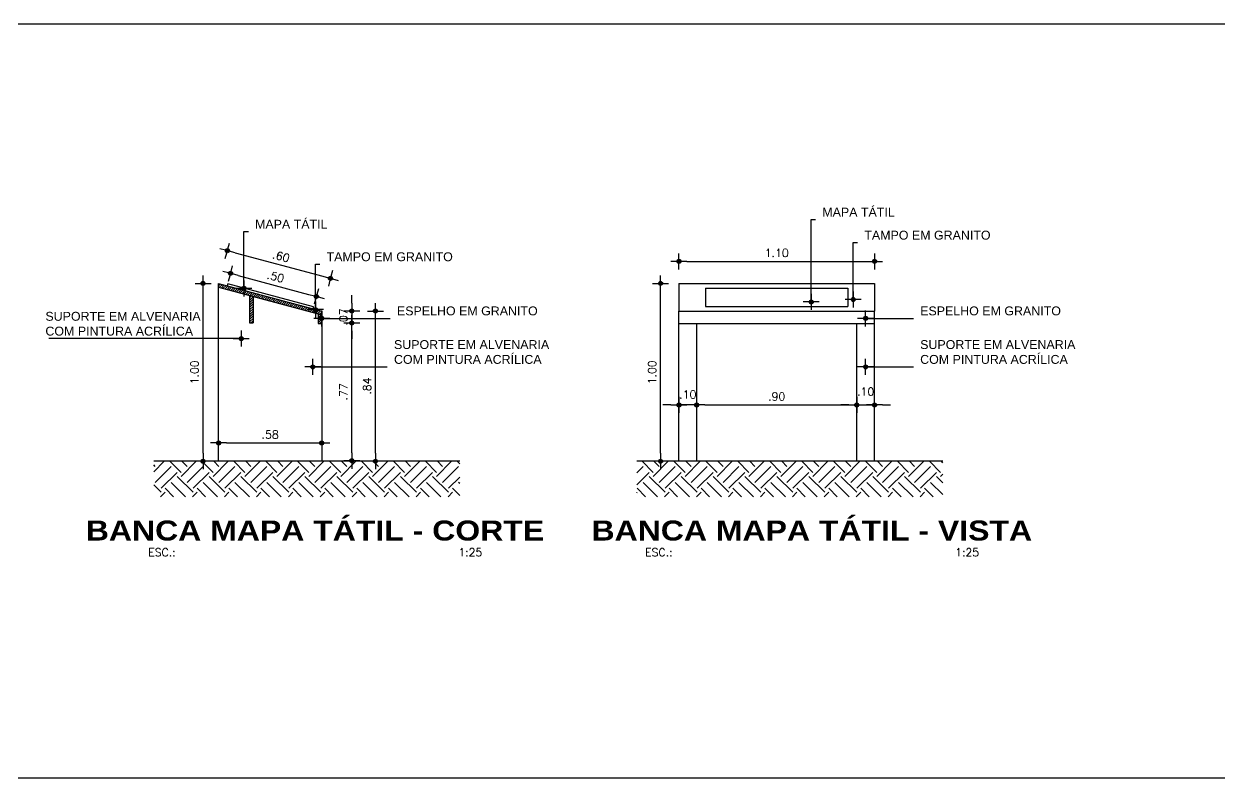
# Model space of a CAD drawing. Header units: millimetres. Extents: x 490 to 675, y -160 to -87.
# Drawn here: x 561.18 to 567.9, y -92.96 to -88.72 of the extents above; entities that cross this region are included whole.
import ezdxf
from ezdxf.enums import TextEntityAlignment as Align

# ---------------------------------------------------------------- set-up
doc = ezdxf.new("R2010")
doc.units = ezdxf.units.MM
doc.header["$LTSCALE"] = 2.5
for name, color, linetype in [('COTAS', 1, 'Continuous'), ('HACHURA LINHA', 8, 'Continuous'), ('TITULO', 2, 'Continuous'), ('TXAMB', 2, 'Continuous'), ('VISTA', 1, 'Continuous')]:
    doc.layers.add(name, color=color, linetype=linetype)
doc.styles.add('ARIAL', font='arial.ttf')
doc.styles.add('COTA200', font='ROMANS.SHX')
doc.styles.add('COTA25', font='romans.shx')
doc.styles.add('TIT200', font='')
doc.styles.get('TIT200').set_extended_font_data('Arial Black')
doc.dimstyles.new('COTA25$0', dxfattribs={"dimtxt": 0.045, "dimasz": 0.045, "dimexe": 0.05, "dimexo": 0.95, "dimgap": 0.025, "dimtad": 1, "dimzin": 4, "dimdsep": 46, "dimtxsty": 'COTA25', "dimblk": 'bola', "dimcen": -0.1, "dimdle": 0.05, "dimse1": 1, "dimse2": 1, "dimclrd": 256, "dimclre": 3, "dimclrt": 2, "dimadec": 0, "dimazin": 0, "dimtfac": 1, "dimtix": 1, "dimtmove": 2, "dimatfit": 3, "dimldrblk": 'USERTICK', "dimfxl": 1, "dimtvp": 2.5, "dimtolj": 1, "dimtzin": 4, "dimarcsym": 0})
doc.dimstyles.new('COTA25$7', dxfattribs={"dimtxt": 0.045, "dimasz": 0.045, "dimexe": 0.05, "dimexo": 0.95, "dimgap": 0.01, "dimtad": 1, "dimzin": 4, "dimdsep": 46, "dimtxsty": 'COTA25', "dimblk1": 'OPEN30', "dimblk2": 'OPEN30', "dimsah": 1, "dimcen": -0.1, "dimdle": 0.05, "dimse1": 1, "dimse2": 1, "dimclrd": 256, "dimclre": 3, "dimclrt": 2, "dimadec": 0, "dimazin": 0, "dimtfac": 1, "dimtix": 1, "dimtmove": 2, "dimatfit": 3, "dimldrblk": 'bola', "dimfxl": 1, "dimtvp": 2.5, "dimtolj": 1, "dimtzin": 4, "dimarcsym": 0})

# ---------------------------------------------------------------- blocks, each defined once
blk = doc.blocks.new('bola')
blk.add_hatch(color=0).paths.add_polyline_path([(-0.25, 0, 1), (0.25, 0, 1)])
at = {"color": 0}
for p, q in [((-1, 0), (-0.25, 0)), ((0, 1), (0, 0.25)), ((0.25, 0), (1, 0)), ((0, -0.25), (0, -1))]:
    blk.add_line(p, q, dxfattribs=at)
blk.add_circle((0, 0), 0.25, dxfattribs=at)
blk = doc.blocks.new('*D193')
at = {"layer": 'COTAS', "lineweight": -2}
blk.add_line((562.1848, -91.131), (562.1848, -90.221), dxfattribs=at)
at = {"layer": 'DEFPOINTS', "color": 0}
for p in [(562.1848, -90.176), (562.2725, -90.176), (562.2585, -91.176)]:
    blk.add_point(p, dxfattribs=at)
at = {"layer": 'COTAS', "lineweight": -2, "xscale": 0.045, "yscale": 0.045, "zscale": 0.045}
for p, rotation in [((562.1848, -90.176), 90), ((562.1848, -91.176), 270)]:
    blk.add_blockref('bola', p, dxfattribs=dict(at, rotation=rotation))
at = {"layer": 'COTAS', "color": 2, "insert": (562.1373, -90.676), "char_height": 0.045, "attachment_point": 5, "rotation": 90, "style": 'COTA25'}
blk.add_mtext('\\A1;1.00', dxfattribs=at)
blk = doc.blocks.new('USERTICK')
at = {"color": 0}
for p, q in [((-1, 0), (1, 0)), ((0, 1), (0, -1))]:
    blk.add_line(p, q, dxfattribs=at)
blk.add_circle((0, 0), 0.25, dxfattribs=at)
blk = doc.blocks.new('*D194')
at = {"layer": 'COTAS', "lineweight": -2}
blk.add_line((563.1545, -91.131), (563.1545, -90.3762), dxfattribs=at)
at = {"layer": 'DEFPOINTS', "color": 0}
for p in [(562.8521, -90.3312), (563.1545, -90.3312), (563.1442, -91.176)]:
    blk.add_point(p, dxfattribs=at)
at = {"layer": 'COTAS', "lineweight": -2, "xscale": 0.045, "yscale": 0.045, "zscale": 0.045}
for p, rotation in [((563.1545, -90.3312), 90), ((563.1545, -91.176), 270)]:
    blk.add_blockref('bola', p, dxfattribs=dict(at, rotation=rotation))
at = {"layer": 'COTAS', "color": 2, "insert": (563.107, -90.7536), "char_height": 0.045, "attachment_point": 5, "rotation": 90, "style": 'COTA25'}
blk.add_mtext('\\A1;.84', dxfattribs=at)
blk = doc.blocks.new('*D195')
at = {"layer": 'COTAS', "lineweight": -2}
blk.add_line((563.0213, -91.1282), (563.0213, -90.4435), dxfattribs=at)
at = {"layer": 'DEFPOINTS', "color": 0}
for p in [(562.8321, -90.3985), (563.0213, -90.3985), (562.737, -91.1732)]:
    blk.add_point(p, dxfattribs=at)
at = {"layer": 'COTAS', "lineweight": -2, "xscale": 0.045, "yscale": 0.045, "zscale": 0.045}
for p, rotation in [((563.0213, -90.3985), 90), ((563.0213, -91.1732), 270)]:
    blk.add_blockref('bola', p, dxfattribs=dict(at, rotation=rotation))
at = {"layer": 'COTAS', "color": 2, "insert": (562.9738, -90.7858), "char_height": 0.045, "attachment_point": 5, "rotation": 90, "style": 'COTA25'}
blk.add_mtext('\\A1;.77', dxfattribs=at)
blk = doc.blocks.new('*D196')
at = {"layer": 'COTAS', "lineweight": -2}
blk.add_line((564.7578, -91.131), (564.7578, -90.221), dxfattribs=at)
at = {"layer": 'DEFPOINTS', "color": 0}
for p in [(564.7578, -90.176), (564.8616, -90.176), (564.8476, -91.176)]:
    blk.add_point(p, dxfattribs=at)
at = {"layer": 'COTAS', "lineweight": -2, "xscale": 0.045, "yscale": 0.045, "zscale": 0.045}
for p, rotation in [((564.7578, -90.176), 90), ((564.7578, -91.176), 270)]:
    blk.add_blockref('bola', p, dxfattribs=dict(at, rotation=rotation))
at = {"layer": 'COTAS', "color": 2, "insert": (564.7103, -90.676), "char_height": 0.045, "attachment_point": 5, "rotation": 90, "style": 'COTA25'}
blk.add_mtext('\\A1;1.00', dxfattribs=at)
blk = doc.blocks.new('*D197')
at = {"layer": 'COTAS', "lineweight": -2}
blk.add_line((565.0066, -90.8594), (565.8166, -90.8594), dxfattribs=at)
at = {"layer": 'DEFPOINTS', "color": 0}
for p in [(565.8616, -90.8594), (564.9616, -91.176), (565.8616, -91.176)]:
    blk.add_point(p, dxfattribs=at)
at = {"layer": 'COTAS', "lineweight": -2, "xscale": 0.045, "yscale": 0.045, "zscale": 0.045, "rotation": 180}
blk.add_blockref('bola', (564.9616, -90.8594), dxfattribs=at)
at = {"layer": 'COTAS', "lineweight": -2, "xscale": 0.045, "yscale": 0.045, "zscale": 0.045}
blk.add_blockref('bola', (565.8616, -90.8594), dxfattribs=at)
at = {"layer": 'COTAS', "color": 2, "insert": (565.4116, -90.8119), "char_height": 0.045, "attachment_point": 5, "style": 'COTA25'}
blk.add_mtext('\\A1;.90', dxfattribs=at)
blk = doc.blocks.new('*D198')
at = {"layer": 'COTAS', "lineweight": -2}
blk.add_line((564.9066, -90.0518), (565.9166, -90.0518), dxfattribs=at)
at = {"layer": 'DEFPOINTS', "color": 0}
for p in [(565.9616, -90.0518), (564.8616, -90.9295), (565.9616, -90.9295)]:
    blk.add_point(p, dxfattribs=at)
at = {"layer": 'COTAS', "lineweight": -2, "xscale": 0.045, "yscale": 0.045, "zscale": 0.045, "rotation": 180}
blk.add_blockref('bola', (564.8616, -90.0518), dxfattribs=at)
at = {"layer": 'COTAS', "lineweight": -2, "xscale": 0.045, "yscale": 0.045, "zscale": 0.045}
blk.add_blockref('bola', (565.9616, -90.0518), dxfattribs=at)
at = {"layer": 'COTAS', "color": 2, "insert": (565.4116, -90.0043), "char_height": 0.045, "attachment_point": 5, "style": 'COTA25'}
blk.add_mtext('\\A1;1.10', dxfattribs=at)
blk = doc.blocks.new('*D199')
at = {"layer": 'COTAS', "lineweight": -2}
for p, q in [((563.0213, -90.2862), (563.0213, -90.2412)), ((563.0213, -90.3312), (563.0213, -90.3985)), ((563.0213, -90.4435), (563.0213, -90.4885))]:
    blk.add_line(p, q, dxfattribs=at)
at = {"layer": 'DEFPOINTS', "color": 0}
for p in [(562.8521, -90.3312), (563.0213, -90.3985), (563.0826, -90.3985)]:
    blk.add_point(p, dxfattribs=at)
at = {"layer": 'COTAS', "lineweight": -2, "xscale": 0.045, "yscale": 0.045, "zscale": 0.045}
for p, rotation in [((563.0213, -90.3312), 270), ((563.0213, -90.3985), 90)]:
    blk.add_blockref('bola', p, dxfattribs=dict(at, rotation=rotation))
at = {"layer": 'COTAS', "color": 2, "insert": (562.9738, -90.3649), "char_height": 0.045, "attachment_point": 5, "rotation": 90, "style": 'COTA25'}
blk.add_mtext('\\A1;.07', dxfattribs=at)
blk = doc.blocks.new('_OPEN30')
at = {"color": 0, "linetype": 'ByBlock', "ltscale": 0.5}
for p, q in [((-1, 0.27), (0, 0)), ((0, 0), (-1, -0.27)), ((0, 0), (-1, 0))]:
    blk.add_line(p, q, dxfattribs=at)
blk = doc.blocks.new('*D214')
at = {"layer": 'COTAS', "lineweight": -2}
for p, q in [((564.8166, -90.8594), (564.7716, -90.8594)), ((564.9616, -90.8594), (564.8616, -90.8594)), ((565.0066, -90.8594), (565.0516, -90.8594))]:
    blk.add_line(p, q, dxfattribs=at)
at = {"layer": 'DEFPOINTS', "color": 0}
for p in [(564.8616, -90.8165), (564.8616, -90.8594), (564.9616, -91.176)]:
    blk.add_point(p, dxfattribs=at)
at = {"layer": 'COTAS', "lineweight": -2, "xscale": 0.045, "yscale": 0.045, "zscale": 0.045}
blk.add_blockref('bola', (564.8616, -90.8594), dxfattribs=at)
at = {"layer": 'COTAS', "lineweight": -2, "xscale": 0.045, "yscale": 0.045, "zscale": 0.045, "rotation": 180}
blk.add_blockref('bola', (564.9616, -90.8594), dxfattribs=at)
at = {"layer": 'COTAS', "color": 2, "insert": (564.9116, -90.8007), "char_height": 0.045, "attachment_point": 5, "style": 'COTA25'}
blk.add_mtext('\\A1;.10', dxfattribs=at)
blk = doc.blocks.new('*D215')
at = {"layer": 'COTAS', "lineweight": -2}
for p, q in [((565.8166, -90.8594), (565.7716, -90.8594)), ((565.8616, -90.8594), (565.9616, -90.8594)), ((566.0066, -90.8594), (566.0516, -90.8594))]:
    blk.add_line(p, q, dxfattribs=at)
at = {"layer": 'DEFPOINTS', "color": 0}
for p in [(565.9616, -90.8149), (565.9616, -90.8594), (565.8616, -91.176)]:
    blk.add_point(p, dxfattribs=at)
at = {"layer": 'COTAS', "lineweight": -2, "xscale": 0.045, "yscale": 0.045, "zscale": 0.045}
blk.add_blockref('bola', (565.8616, -90.8594), dxfattribs=at)
at = {"layer": 'COTAS', "lineweight": -2, "xscale": 0.045, "yscale": 0.045, "zscale": 0.045, "rotation": 180}
blk.add_blockref('bola', (565.9616, -90.8594), dxfattribs=at)
at = {"layer": 'COTAS', "color": 2, "insert": (565.9116, -90.7846), "char_height": 0.045, "attachment_point": 5, "style": 'COTA25'}
blk.add_mtext('\\A1;.10', dxfattribs=at)
blk = doc.blocks.new('*D216')
at = {"layer": 'COTAS', "lineweight": -2}
blk.add_line((562.3175, -91.0734), (562.8071, -91.0734), dxfattribs=at)
at = {"layer": 'DEFPOINTS', "color": 0}
for p in [(562.8521, -91.0734), (562.2725, -91.176), (562.8521, -91.176)]:
    blk.add_point(p, dxfattribs=at)
at = {"layer": 'COTAS', "lineweight": -2, "xscale": 0.045, "yscale": 0.045, "zscale": 0.045, "rotation": 180}
blk.add_blockref('bola', (562.2725, -91.0734), dxfattribs=at)
at = {"layer": 'COTAS', "lineweight": -2, "xscale": 0.045, "yscale": 0.045, "zscale": 0.045}
blk.add_blockref('bola', (562.8521, -91.0734), dxfattribs=at)
at = {"layer": 'COTAS', "color": 2, "insert": (562.5623, -91.0259), "char_height": 0.045, "attachment_point": 5, "style": 'COTA25'}
blk.add_mtext('\\A1;.58', dxfattribs=at)
blk = doc.blocks.new('*D217')
at = {"layer": 'COTAS', "lineweight": -2}
blk.add_line((562.3652, -90.0039), (562.8578, -90.1359), dxfattribs=at)
at = {"layer": 'DEFPOINTS', "color": 0}
for p in [(562.9013, -90.1475), (562.2725, -90.176), (562.8521, -90.3312)]:
    blk.add_point(p, dxfattribs=at)
at = {"layer": 'COTAS', "lineweight": -2, "xscale": 0.045, "yscale": 0.045, "zscale": 0.045}
for p, rotation in [((562.3217, -89.9922), 164.9999999999941), ((562.9013, -90.1475), 344.9999999999941)]:
    blk.add_blockref('bola', p, dxfattribs=dict(at, rotation=rotation))
at = {"layer": 'COTAS', "color": 2, "insert": (562.6238, -90.024), "char_height": 0.045, "attachment_point": 5, "rotation": 345, "style": 'COTA25'}
blk.add_mtext('\\A1;.60', dxfattribs=at)
blk = doc.blocks.new('*D218')
at = {"layer": 'COTAS', "lineweight": -2}
blk.add_line((562.3828, -90.1313), (562.7788, -90.2374), dxfattribs=at)
at = {"layer": 'DEFPOINTS', "color": 0}
for p in [(562.3234, -90.1792), (562.8223, -90.2491), (562.8064, -90.3086)]:
    blk.add_point(p, dxfattribs=at)
at = {"layer": 'COTAS', "lineweight": -2, "xscale": 0.045, "yscale": 0.045, "zscale": 0.045}
for p, rotation in [((562.3394, -90.1197), 164.9999999999624), ((562.8223, -90.2491), 344.9999999999624)]:
    blk.add_blockref('bola', p, dxfattribs=dict(at, rotation=rotation))
at = {"layer": 'COTAS', "color": 2, "insert": (562.5931, -90.1385), "char_height": 0.045, "attachment_point": 5, "rotation": 345, "style": 'COTA25'}
blk.add_mtext('\\A1;.50', dxfattribs=at)

msp = doc.modelspace()

# ---------------------------------------------------------------- hatches: boundary and pattern name
at = {"layer": 'HACHURA LINHA'}
h = msp.add_hatch(dxfattribs=at)
h.set_pattern_fill('ANSI31', color=256, scale=0.003, style=0)
h.set_pattern_definition([(45, (618.336476, -132.9841305), (-0.0067351921, 0.0067351921), [])])
h.paths.add_polyline_path([(562.8521, -90.3519), (562.8521, -90.3312), (562.2725, -90.176), (562.2725, -90.1967)])
h.paths.add_polyline_path([(562.4662, -90.2486), (562.4462, -90.2432), (562.4462, -90.3985), (562.4662, -90.3985)])
h.paths.add_polyline_path([(562.8321, -90.4012), (562.8521, -90.4012), (562.8521, -90.3519), (562.8321, -90.3466)])
h = msp.add_hatch(dxfattribs=at)
h.set_pattern_fill('EARTH', color=256, scale=0.02, angle=45, style=0)
h.set_pattern_definition([(45, (566.4389, -85.94043), (0, 0.1796051), [0.127, -0.127]), (45, (566.40523, -85.90675), (0, 0.1796051), [0.127, -0.127]), (45, (566.37155, -85.87307), (0, 0.1796051), [0.127, -0.127]), (135, (566.37155, -85.85062), (-0.1796051, 0), [0.127, -0.127]), (135, (566.40523, -85.81695), (-0.1796051, 0), [0.127, -0.127]), (135, (566.4389, -85.78327), (-0.1796051, 0), [0.127, -0.127])])
h.paths.add_polyline_path([(563.6287, -91.176), (561.9071, -91.176), (561.9071, -91.376), (563.6287, -91.376)])
h = msp.add_hatch(dxfattribs=at)
h.set_pattern_fill('EARTH', color=256, scale=0.02, angle=45, style=0)
h.set_pattern_definition([(45, (566.9389, -85.94043), (0, 0.179605), [0.127, -0.127]), (45, (566.90523, -85.90675), (0, 0.179605), [0.127, -0.127]), (45, (566.87155, -85.87307), (0, 0.179605), [0.127, -0.127]), (135, (566.87155, -85.85062), (-0.179605, 0), [0.127, -0.127]), (135, (566.90523, -85.81695), (-0.179605, 0), [0.127, -0.127]), (135, (566.9389, -85.78327), (-0.179605, 0), [0.127, -0.127])])
h.paths.add_polyline_path([(566.346, -91.176), (564.6243, -91.176), (564.6243, -91.376), (566.346, -91.376)])

# ---------------------------------------------------------------- linework, layer by layer
at = {"color": 6}
msp.add_lwpolyline([(555.6602, -88.7164), (568.1754, -88.7164), (568.1754, -92.9582), (555.6602, -92.9582)], close=True, dxfattribs=at)
at = {"layer": 'VISTA', "color": 3}
for p, q in [((562.2725, -90.176), (562.8521, -90.3312)), ((562.2725, -90.1967), (562.2725, -90.176)), ((562.2725, -90.1967), (562.8521, -90.3519)), ((565.0116, -90.2018), (565.8116, -90.2018)), ((565.0116, -90.2018), (565.0116, -90.3054)), ((565.8116, -90.2018), (565.8116, -90.3054)), ((562.4462, -90.2432), (562.4462, -90.3985)), ((562.4662, -90.2485), (562.4662, -90.3985)), ((562.8321, -90.3466), (562.8321, -90.4012)), ((562.8521, -90.3312), (562.8521, -90.4012)), ((565.0116, -90.3054), (565.8116, -90.3054)), ((562.4462, -90.3985), (562.4662, -90.3985)), ((562.8321, -90.4012), (562.8521, -90.4012))]:
    msp.add_line(p, q, dxfattribs=at)
at = {"layer": 'VISTA', "color": 2}
for p, q in [((562.2725, -91.176), (562.2725, -90.1967)), ((564.8616, -91.176), (564.8616, -90.3312)), ((564.8616, -90.3312), (565.9616, -90.3312)), ((565.9616, -91.176), (565.9616, -90.3312)), ((562.8521, -90.4012), (562.8521, -91.176)), ((564.8616, -90.4012), (565.9616, -90.4012)), ((564.9616, -91.176), (564.9616, -90.4012)), ((565.8616, -91.176), (565.8616, -90.4012))]:
    msp.add_line(p, q, dxfattribs=at)
at = {"layer": 'VISTA', "color": 7}
for p, q in [((564.8616, -90.176), (565.9616, -90.176)), ((564.8616, -90.176), (564.8616, -90.3312)), ((565.9616, -90.176), (565.9616, -90.3312))]:
    msp.add_line(p, q, dxfattribs=at)
at = {"layer": 'VISTA', "color": 1}
for p, q in [((563.6287, -91.176), (561.9071, -91.176)), ((566.346, -91.176), (564.6243, -91.176))]:
    msp.add_line(p, q, dxfattribs=at)
at = {"layer": 'VISTA', "color": 3}
msp.add_lwpolyline([(562.3234, -90.1792), (562.3208, -90.1889), (562.8038, -90.3183), (562.8064, -90.3086)], close=True, dxfattribs=at)

# ---------------------------------------------------------------- texts
at = {"layer": 'TITULO'}
for s, height, style, p in [('BANCA MAPA TÁTIL - CORTE', 0.1125, 'TIT200', (562.8143, -91.5658)), ('BANCA MAPA TÁTIL - VISTA', 0.1125, 'TIT200', (565.6088, -91.5658)), ('ESC.:                                               1:25', 0.045, 'COTA200', (562.8159, -91.6884)), ('ESC.:                                               1:25', 0.045, 'COTA200', (565.6104, -91.6884))]:
    msp.add_text(s, height=height, dxfattribs=dict(at, style=style)).set_placement(p, align=Align.MIDDLE_CENTER)
at = {"layer": 'TXAMB', "char_height": 0.05, "attachment_point": 7, "style": 'ARIAL'}
for s, insert in [('MAPA TÁTIL', (565.6677, -89.8001)), ('MAPA TÁTIL', (562.4772, -89.8683)), ('TAMPO EM GRANITO', (565.9041, -89.9303)), ('TAMPO EM GRANITO', (562.8796, -90.0517)), ('SUPORTE EM ALVENARIA \\PCOM PINTURA ACRÍLICA', (561.298, -90.47)), ('ESPELHO EM GRANITO', (563.2754, -90.3563)), ('ESPELHO EM GRANITO', (566.2183, -90.3563)), ('SUPORTE EM ALVENARIA \\PCOM PINTURA ACRÍLICA', (563.2587, -90.629)), ('SUPORTE EM ALVENARIA \\PCOM PINTURA ACRÍLICA', (566.2183, -90.629))]:
    msp.add_mtext(s, dxfattribs=dict(at, insert=insert))

# ---------------------------------------------------------------- dimensions: what is measured, and where the dimension line sits
at = {"layer": 'COTAS'}
for p1, p2, distance, picture, middle in [((562.2725, -90.176), (562.8521, -90.3312), 0.1902, '*D217', (562.6238, -90.024)), ((562.3234, -90.1792), (562.8064, -90.3086), 0.0616, '*D218', (562.5931, -90.1385))]:
    dim = msp.add_aligned_dim(p1=p1, p2=p2, distance=distance, dimstyle='COTA25$0', dxfattribs=at)
    dim.commit()
    dim.dimension.update_dxf_attribs({"geometry": picture, "text_midpoint": middle})
for base, p1, p2, picture, middle in [((565.9616, -90.0518), (564.8616, -90.9295), (565.9616, -90.9295), '*D198', (565.4116, -90.0043)), ((565.8616, -90.8594), (564.9616, -91.176), (565.8616, -91.176), '*D197', (565.4116, -90.8119)), ((562.8521, -91.0734), (562.2725, -91.176), (562.8521, -91.176), '*D216', (562.5623, -91.0259))]:
    dim = msp.add_linear_dim(base=base, p1=p1, p2=p2, dimstyle='COTA25$0', dxfattribs=at)
    dim.commit()
    dim.dimension.update_dxf_attribs({"geometry": picture, "text_midpoint": middle})
for base, p1, p2, picture, middle in [((562.1848, -90.176), (562.2585, -91.176), (562.2725, -90.176), '*D193', (562.1373, -90.676)), ((564.7578, -90.176), (564.8476, -91.176), (564.8616, -90.176), '*D196', (564.7103, -90.676)), ((563.0213, -90.3985), (562.8521, -90.3312), (563.0826, -90.3985), '*D199', (562.9738, -90.3649)), ((563.1545, -90.3312), (563.1442, -91.176), (562.8521, -90.3312), '*D194', (563.107, -90.7536)), ((563.0213, -90.3985), (562.737, -91.1732), (562.8321, -90.3985), '*D195', (562.9738, -90.7858))]:
    dim = msp.add_linear_dim(base=base, p1=p1, p2=p2, angle=90, dimstyle='COTA25$0', dxfattribs=at)
    dim.commit()
    dim.dimension.update_dxf_attribs({"geometry": picture, "text_midpoint": middle})
for base, p1, p2, picture, middle in [((564.8616, -90.8594), (564.9616, -91.176), (564.8616, -90.8165), '*D214', (564.9116, -90.8007)), ((565.9616, -90.8594), (565.8616, -91.176), (565.9616, -90.8149), '*D215', (565.9116, -90.7846))]:
    dim = msp.add_linear_dim(base=base, p1=p1, p2=p2, dimstyle='COTA25$0', dxfattribs=at)
    dim.commit()
    dim.dimension.update_dxf_attribs({"geometry": picture, "text_midpoint": middle, "dimtype": 160})

# ---------------------------------------------------------------- leaders
for points in [[(565.6053, -90.2801), (565.6053, -89.8165), (565.6302, -89.8165)], [(562.4148, -90.2037), (562.4148, -89.8847), (562.4397, -89.8847)], [(565.8416, -90.2664), (565.8416, -89.9467), (565.8666, -89.9467)], [(562.8172, -90.3234), (562.8172, -90.0681), (562.8421, -90.0681)], [(562.8521, -90.3727), (563.213, -90.3727), (563.2379, -90.3727)], [(565.9117, -90.3727), (566.1559, -90.3727), (566.1808, -90.3727)], [(562.3995, -90.4864), (562.0527, -90.4864), (561.3177, -90.4864)], [(562.8022, -90.6454), (563.0463, -90.6454), (563.2212, -90.6454)], [(565.9117, -90.6454), (566.1559, -90.6454), (566.1808, -90.6454)]]:
    msp.add_leader(points, dimstyle='COTA25$7', dxfattribs=at)

doc.saveas('drawing.dxf')
